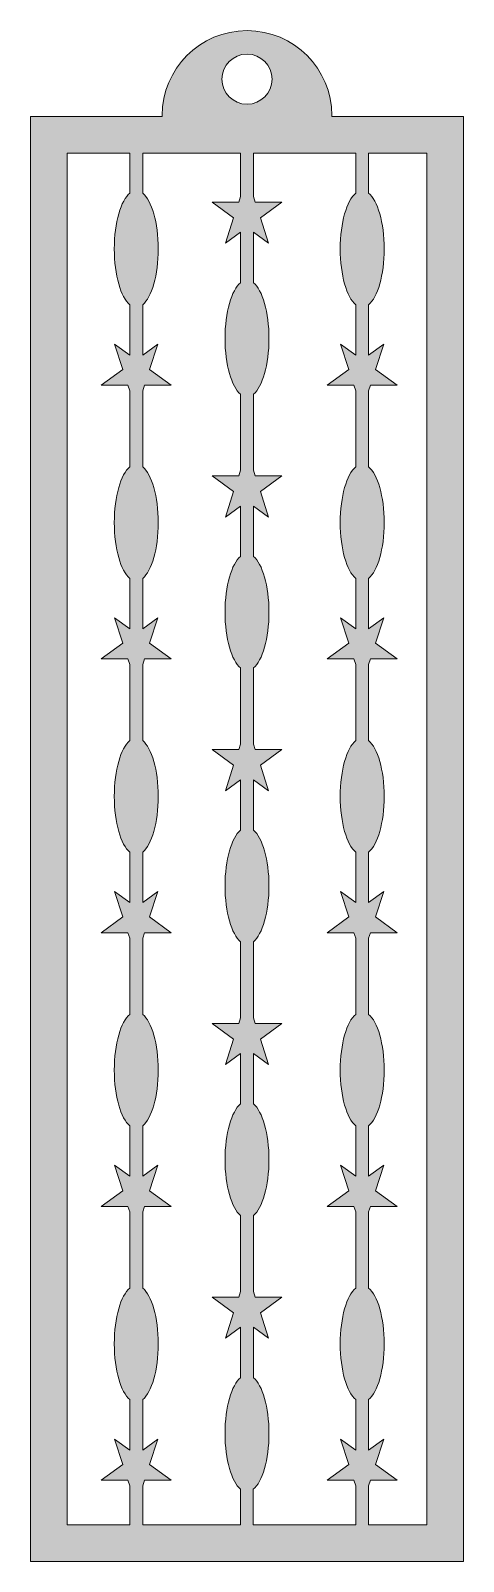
# Model space of a CAD drawing. Header units: inches. Extents: x 0.9 to 7.6, y -17.3 to 6.3.
import ezdxf

# ---------------------------------------------------------------- set-up
doc = ezdxf.new("R2010")
doc.units = ezdxf.units.IN
doc.header["$MEASUREMENT"] = 0
doc.layers.add('Layer 1', color=7, linetype='Continuous')

msp = doc.modelspace()

# ---------------------------------------------------------------- hatches: boundary and pattern name
at = {"layer": 'Layer 1', "true_color": 0x231f20}
h = msp.add_hatch(color=250, dxfattribs=at)
h.dxf.hatch_style = 2
edge = h.paths.add_edge_path()
edge.add_spline(control_points=[(5.566, 4.971), (5.566, 4.976), (5.566, 4.982), (5.566, 4.987), (5.566, 5.71), (4.98, 6.296), (4.257, 6.296), (3.534, 6.296), (2.948, 5.71), (2.948, 4.987), (2.948, 4.982), (2.948, 4.976), (2.948, 4.971), (2.948, 4.971), (0.921, 4.971), (0.921, 4.971), (0.921, 4.971), (0.921, -17.31), (0.921, -17.31), (0.921, -17.31), (7.593, -17.31), (7.593, -17.31), (7.593, -17.31), (7.593, 4.971), (7.593, 4.971), (7.593, 4.971), (5.566, 4.971), (5.566, 4.971)], knot_values=[0, 0, 0, 0, 1, 1, 1, 2, 2, 2, 3, 3, 3, 4, 4, 4, 5, 5, 5, 6, 6, 6, 7, 7, 7, 8, 8, 8, 9, 9, 9, 9], degree=3, periodic=1)
edge = h.paths.add_edge_path()
edge.add_spline(control_points=[(5.43, 4.407), (5.43, 4.407), (5.934, 4.407), (5.934, 4.407), (5.934, 4.407), (5.934, 3.79), (5.934, 3.79), (5.795, 3.677), (5.694, 3.335), (5.694, 2.93), (5.694, 2.525), (5.795, 2.183), (5.934, 2.07), (5.934, 2.07), (5.934, 1.292), (5.934, 1.292), (5.934, 1.292), (5.7, 1.462), (5.7, 1.462), (5.7, 1.462), (5.827, 1.07), (5.827, 1.07), (5.827, 1.07), (5.494, 0.828), (5.494, 0.828), (5.494, 0.828), (5.906, 0.828), (5.906, 0.828), (5.906, 0.828), (5.934, 0.742), (5.934, 0.742), (5.934, 0.742), (5.934, -0.431), (5.934, -0.431), (5.795, -0.544), (5.694, -0.886), (5.694, -1.291), (5.694, -1.696), (5.795, -2.038), (5.934, -2.151), (5.934, -2.151), (5.934, -2.929), (5.934, -2.929), (5.934, -2.929), (5.7, -2.759), (5.7, -2.759), (5.7, -2.759), (5.827, -3.151), (5.827, -3.151), (5.827, -3.151), (5.494, -3.393), (5.494, -3.393), (5.494, -3.393), (5.906, -3.393), (5.906, -3.393), (5.906, -3.393), (5.934, -3.479), (5.934, -3.479), (5.934, -3.479), (5.934, -4.653), (5.934, -4.653), (5.795, -4.765), (5.694, -5.108), (5.694, -5.513), (5.694, -5.917), (5.795, -6.26), (5.934, -6.372), (5.934, -6.372), (5.934, -7.151), (5.934, -7.151), (5.934, -7.151), (5.7, -6.981), (5.7, -6.981), (5.7, -6.981), (5.827, -7.372), (5.827, -7.372), (5.827, -7.372), (5.494, -7.615), (5.494, -7.615), (5.494, -7.615), (5.906, -7.615), (5.906, -7.615), (5.906, -7.615), (5.934, -7.701), (5.934, -7.701), (5.934, -7.701), (5.934, -8.874), (5.934, -8.874), (5.795, -8.987), (5.694, -9.329), (5.694, -9.734), (5.694, -10.139), (5.795, -10.481), (5.934, -10.594), (5.934, -10.594), (5.934, -11.372), (5.934, -11.372), (5.934, -11.372), (5.7, -11.202), (5.7, -11.202), (5.7, -11.202), (5.827, -11.594), (5.827, -11.594), (5.827, -11.594), (5.494, -11.836), (5.494, -11.836), (5.494, -11.836), (5.906, -11.836), (5.906, -11.836), (5.906, -11.836), (5.934, -11.922), (5.934, -11.922), (5.934, -11.922), (5.934, -13.095), (5.934, -13.095), (5.795, -13.208), (5.694, -13.55), (5.694, -13.955), (5.694, -14.36), (5.795, -14.702), (5.934, -14.815), (5.934, -14.815), (5.934, -15.593), (5.934, -15.593), (5.934, -15.593), (5.7, -15.423), (5.7, -15.423), (5.7, -15.423), (5.827, -15.815), (5.827, -15.815), (5.827, -15.815), (5.494, -16.057), (5.494, -16.057), (5.494, -16.057), (5.906, -16.057), (5.906, -16.057), (5.906, -16.057), (5.934, -16.144), (5.934, -16.144), (5.934, -16.144), (5.934, -16.746), (5.934, -16.746), (5.934, -16.746), (4.354, -16.746), (4.354, -16.746), (4.354, -16.746), (4.354, -16.198), (4.354, -16.198), (4.494, -16.088), (4.596, -15.744), (4.596, -15.337), (4.596, -14.932), (4.495, -14.589), (4.356, -14.477), (4.356, -14.477), (4.356, -13.699), (4.356, -13.699), (4.356, -13.699), (4.59, -13.869), (4.59, -13.869), (4.59, -13.869), (4.463, -13.477), (4.463, -13.477), (4.463, -13.477), (4.796, -13.235), (4.796, -13.235), (4.796, -13.235), (4.384, -13.235), (4.384, -13.235), (4.384, -13.235), (4.356, -13.148), (4.356, -13.148), (4.356, -13.148), (4.356, -11.975), (4.356, -11.975), (4.495, -11.863), (4.596, -11.52), (4.596, -11.115), (4.596, -10.71), (4.495, -10.368), (4.356, -10.255), (4.356, -10.255), (4.356, -9.477), (4.356, -9.477), (4.356, -9.477), (4.59, -9.647), (4.59, -9.647), (4.59, -9.647), (4.463, -9.255), (4.463, -9.255), (4.463, -9.255), (4.796, -9.013), (4.796, -9.013), (4.796, -9.013), (4.384, -9.013), (4.384, -9.013), (4.384, -9.013), (4.356, -8.927), (4.356, -8.927), (4.356, -8.927), (4.356, -7.754), (4.356, -7.754), (4.495, -7.641), (4.596, -7.299), (4.596, -6.894), (4.596, -6.489), (4.495, -6.147), (4.356, -6.034), (4.356, -6.034), (4.356, -5.256), (4.356, -5.256), (4.356, -5.256), (4.59, -5.426), (4.59, -5.426), (4.59, -5.426), (4.463, -5.034), (4.463, -5.034), (4.463, -5.034), (4.796, -4.792), (4.796, -4.792), (4.796, -4.792), (4.384, -4.792), (4.384, -4.792), (4.384, -4.792), (4.356, -4.706), (4.356, -4.706), (4.356, -4.706), (4.356, -3.532), (4.356, -3.532), (4.495, -3.42), (4.596, -3.078), (4.596, -2.673), (4.596, -2.268), (4.495, -1.925), (4.356, -1.813), (4.356, -1.813), (4.356, -1.035), (4.356, -1.035), (4.356, -1.035), (4.59, -1.205), (4.59, -1.205), (4.59, -1.205), (4.463, -0.813), (4.463, -0.813), (4.463, -0.813), (4.796, -0.571), (4.796, -0.571), (4.796, -0.571), (4.384, -0.571), (4.384, -0.571), (4.384, -0.571), (4.356, -0.484), (4.356, -0.484), (4.356, -0.484), (4.356, 0.689), (4.356, 0.689), (4.495, 0.802), (4.596, 1.144), (4.596, 1.549), (4.596, 1.954), (4.495, 2.296), (4.356, 2.409), (4.356, 2.409), (4.356, 3.187), (4.356, 3.187), (4.356, 3.187), (4.59, 3.017), (4.59, 3.017), (4.59, 3.017), (4.463, 3.409), (4.463, 3.409), (4.463, 3.409), (4.796, 3.651), (4.796, 3.651), (4.796, 3.651), (4.384, 3.651), (4.384, 3.651), (4.384, 3.651), (4.356, 3.737), (4.356, 3.737), (4.356, 3.737), (4.356, 4.407), (4.356, 4.407), (4.356, 4.407), (5.43, 4.407), (5.43, 4.407)], knot_values=[0, 0, 0, 0, 1, 1, 1, 2, 2, 2, 3, 3, 3, 4, 4, 4, 5, 5, 5, 6, 6, 6, 7, 7, 7, 8, 8, 8, 9, 9, 9, 10, 10, 10, 11, 11, 11, 12, 12, 12, 13, 13, 13, 14, 14, 14, 15, 15, 15, 16, 16, 16, 17, 17, 17, 18, 18, 18, 19, 19, 19, 20, 20, 20, 21, 21, 21, 22, 22, 22, 23, 23, 23, 24, 24, 24, 25, 25, 25, 26, 26, 26, 27, 27, 27, 28, 28, 28, 29, 29, 29, 30, 30, 30, 31, 31, 31, 32, 32, 32, 33, 33, 33, 34, 34, 34, 35, 35, 35, 36, 36, 36, 37, 37, 37, 38, 38, 38, 39, 39, 39, 40, 40, 40, 41, 41, 41, 42, 42, 42, 43, 43, 43, 44, 44, 44, 45, 45, 45, 46, 46, 46, 47, 47, 47, 48, 48, 48, 49, 49, 49, 50, 50, 50, 51, 51, 51, 52, 52, 52, 53, 53, 53, 54, 54, 54, 55, 55, 55, 56, 56, 56, 57, 57, 57, 58, 58, 58, 59, 59, 59, 60, 60, 60, 61, 61, 61, 62, 62, 62, 63, 63, 63, 64, 64, 64, 65, 65, 65, 66, 66, 66, 67, 67, 67, 68, 68, 68, 69, 69, 69, 70, 70, 70, 71, 71, 71, 72, 72, 72, 73, 73, 73, 74, 74, 74, 75, 75, 75, 76, 76, 76, 77, 77, 77, 78, 78, 78, 79, 79, 79, 80, 80, 80, 81, 81, 81, 82, 82, 82, 83, 83, 83, 84, 84, 84, 85, 85, 85, 86, 86, 86, 87, 87, 87, 88, 88, 88, 89, 89, 89, 90, 90, 90, 91, 91, 91, 92, 92, 92, 93, 93, 93, 94, 94, 94, 95, 95, 95, 95], degree=3, periodic=1)
edge = h.paths.add_edge_path()
edge.add_spline(control_points=[(4.257, 5.934), (4.47, 5.934), (4.643, 5.761), (4.643, 5.547), (4.643, 5.334), (4.47, 5.161), (4.257, 5.161), (4.044, 5.161), (3.871, 5.334), (3.871, 5.547), (3.871, 5.761), (4.044, 5.934), (4.257, 5.934)], knot_values=[0, 0, 0, 0, 1, 1, 1, 2, 2, 2, 3, 3, 3, 4, 4, 4, 4], degree=3, periodic=1)
edge = h.paths.add_edge_path()
edge.add_spline(control_points=[(3.084, 4.407), (3.084, 4.407), (4.158, 4.407), (4.158, 4.407), (4.158, 4.407), (4.158, 3.737), (4.158, 3.737), (4.158, 3.737), (4.13, 3.651), (4.13, 3.651), (4.13, 3.651), (3.718, 3.651), (3.718, 3.651), (3.718, 3.651), (4.051, 3.409), (4.051, 3.409), (4.051, 3.409), (3.924, 3.017), (3.924, 3.017), (3.924, 3.017), (4.158, 3.187), (4.158, 3.187), (4.158, 3.187), (4.158, 2.409), (4.158, 2.409), (4.019, 2.296), (3.918, 1.954), (3.918, 1.549), (3.918, 1.144), (4.019, 0.802), (4.158, 0.689), (4.158, 0.689), (4.158, -0.484), (4.158, -0.484), (4.158, -0.484), (4.13, -0.571), (4.13, -0.571), (4.13, -0.571), (3.718, -0.571), (3.718, -0.571), (3.718, -0.571), (4.051, -0.813), (4.051, -0.813), (4.051, -0.813), (3.924, -1.205), (3.924, -1.205), (3.924, -1.205), (4.158, -1.035), (4.158, -1.035), (4.158, -1.035), (4.158, -1.813), (4.158, -1.813), (4.019, -1.925), (3.918, -2.268), (3.918, -2.673), (3.918, -3.078), (4.019, -3.42), (4.158, -3.532), (4.158, -3.532), (4.158, -4.706), (4.158, -4.706), (4.158, -4.706), (4.13, -4.792), (4.13, -4.792), (4.13, -4.792), (3.718, -4.792), (3.718, -4.792), (3.718, -4.792), (4.051, -5.034), (4.051, -5.034), (4.051, -5.034), (3.924, -5.426), (3.924, -5.426), (3.924, -5.426), (4.158, -5.256), (4.158, -5.256), (4.158, -5.256), (4.158, -6.034), (4.158, -6.034), (4.019, -6.147), (3.918, -6.489), (3.918, -6.894), (3.918, -7.299), (4.019, -7.641), (4.158, -7.754), (4.158, -7.754), (4.158, -8.927), (4.158, -8.927), (4.158, -8.927), (4.13, -9.013), (4.13, -9.013), (4.13, -9.013), (3.718, -9.013), (3.718, -9.013), (3.718, -9.013), (4.051, -9.255), (4.051, -9.255), (4.051, -9.255), (3.924, -9.647), (3.924, -9.647), (3.924, -9.647), (4.158, -9.477), (4.158, -9.477), (4.158, -9.477), (4.158, -10.255), (4.158, -10.255), (4.019, -10.368), (3.918, -10.71), (3.918, -11.115), (3.918, -11.52), (4.019, -11.863), (4.158, -11.975), (4.158, -11.975), (4.158, -13.148), (4.158, -13.148), (4.158, -13.148), (4.13, -13.235), (4.13, -13.235), (4.13, -13.235), (3.718, -13.235), (3.718, -13.235), (3.718, -13.235), (4.051, -13.477), (4.051, -13.477), (4.051, -13.477), (3.924, -13.869), (3.924, -13.869), (3.924, -13.869), (4.158, -13.699), (4.158, -13.699), (4.158, -13.699), (4.158, -14.477), (4.158, -14.477), (4.019, -14.589), (3.918, -14.932), (3.918, -15.337), (3.918, -15.742), (4.019, -16.084), (4.158, -16.197), (4.158, -16.197), (4.158, -16.746), (4.158, -16.746), (4.158, -16.746), (2.649, -16.746), (2.649, -16.746), (2.649, -16.746), (2.649, -16.144), (2.649, -16.144), (2.649, -16.144), (2.677, -16.057), (2.677, -16.057), (2.677, -16.057), (3.089, -16.057), (3.089, -16.057), (3.089, -16.057), (2.756, -15.815), (2.756, -15.815), (2.756, -15.815), (2.883, -15.423), (2.883, -15.423), (2.883, -15.423), (2.649, -15.593), (2.649, -15.593), (2.649, -15.593), (2.649, -14.815), (2.649, -14.815), (2.788, -14.702), (2.888, -14.36), (2.888, -13.955), (2.888, -13.55), (2.788, -13.208), (2.649, -13.095), (2.649, -13.095), (2.649, -11.922), (2.649, -11.922), (2.649, -11.922), (2.677, -11.836), (2.677, -11.836), (2.677, -11.836), (3.089, -11.836), (3.089, -11.836), (3.089, -11.836), (2.756, -11.594), (2.756, -11.594), (2.756, -11.594), (2.883, -11.202), (2.883, -11.202), (2.883, -11.202), (2.649, -11.372), (2.649, -11.372), (2.649, -11.372), (2.649, -10.594), (2.649, -10.594), (2.788, -10.481), (2.888, -10.139), (2.888, -9.734), (2.888, -9.329), (2.788, -8.987), (2.649, -8.874), (2.649, -8.874), (2.649, -7.701), (2.649, -7.701), (2.649, -7.701), (2.677, -7.615), (2.677, -7.615), (2.677, -7.615), (3.089, -7.615), (3.089, -7.615), (3.089, -7.615), (2.756, -7.372), (2.756, -7.372), (2.756, -7.372), (2.883, -6.981), (2.883, -6.981), (2.883, -6.981), (2.649, -7.151), (2.649, -7.151), (2.649, -7.151), (2.649, -6.372), (2.649, -6.372), (2.788, -6.26), (2.888, -5.917), (2.888, -5.513), (2.888, -5.108), (2.788, -4.765), (2.649, -4.653), (2.649, -4.653), (2.649, -3.479), (2.649, -3.479), (2.649, -3.479), (2.677, -3.393), (2.677, -3.393), (2.677, -3.393), (3.089, -3.393), (3.089, -3.393), (3.089, -3.393), (2.756, -3.151), (2.756, -3.151), (2.756, -3.151), (2.883, -2.759), (2.883, -2.759), (2.883, -2.759), (2.649, -2.929), (2.649, -2.929), (2.649, -2.929), (2.649, -2.151), (2.649, -2.151), (2.788, -2.038), (2.888, -1.696), (2.888, -1.291), (2.888, -0.886), (2.788, -0.544), (2.649, -0.431), (2.649, -0.431), (2.649, 0.742), (2.649, 0.742), (2.649, 0.742), (2.677, 0.828), (2.677, 0.828), (2.677, 0.828), (3.089, 0.828), (3.089, 0.828), (3.089, 0.828), (2.756, 1.07), (2.756, 1.07), (2.756, 1.07), (2.883, 1.462), (2.883, 1.462), (2.883, 1.462), (2.649, 1.292), (2.649, 1.292), (2.649, 1.292), (2.649, 2.07), (2.649, 2.07), (2.788, 2.183), (2.888, 2.525), (2.888, 2.93), (2.888, 3.335), (2.788, 3.677), (2.649, 3.79), (2.649, 3.79), (2.649, 4.407), (2.649, 4.407), (2.649, 4.407), (3.084, 4.407), (3.084, 4.407)], knot_values=[0, 0, 0, 0, 1, 1, 1, 2, 2, 2, 3, 3, 3, 4, 4, 4, 5, 5, 5, 6, 6, 6, 7, 7, 7, 8, 8, 8, 9, 9, 9, 10, 10, 10, 11, 11, 11, 12, 12, 12, 13, 13, 13, 14, 14, 14, 15, 15, 15, 16, 16, 16, 17, 17, 17, 18, 18, 18, 19, 19, 19, 20, 20, 20, 21, 21, 21, 22, 22, 22, 23, 23, 23, 24, 24, 24, 25, 25, 25, 26, 26, 26, 27, 27, 27, 28, 28, 28, 29, 29, 29, 30, 30, 30, 31, 31, 31, 32, 32, 32, 33, 33, 33, 34, 34, 34, 35, 35, 35, 36, 36, 36, 37, 37, 37, 38, 38, 38, 39, 39, 39, 40, 40, 40, 41, 41, 41, 42, 42, 42, 43, 43, 43, 44, 44, 44, 45, 45, 45, 46, 46, 46, 47, 47, 47, 48, 48, 48, 49, 49, 49, 50, 50, 50, 51, 51, 51, 52, 52, 52, 53, 53, 53, 54, 54, 54, 55, 55, 55, 56, 56, 56, 57, 57, 57, 58, 58, 58, 59, 59, 59, 60, 60, 60, 61, 61, 61, 62, 62, 62, 63, 63, 63, 64, 64, 64, 65, 65, 65, 66, 66, 66, 67, 67, 67, 68, 68, 68, 69, 69, 69, 70, 70, 70, 71, 71, 71, 72, 72, 72, 73, 73, 73, 74, 74, 74, 75, 75, 75, 76, 76, 76, 77, 77, 77, 78, 78, 78, 79, 79, 79, 80, 80, 80, 81, 81, 81, 82, 82, 82, 83, 83, 83, 84, 84, 84, 85, 85, 85, 86, 86, 86, 87, 87, 87, 88, 88, 88, 89, 89, 89, 90, 90, 90, 91, 91, 91, 92, 92, 92, 93, 93, 93, 94, 94, 94, 95, 95, 95, 95], degree=3, periodic=1)
edge = h.paths.add_edge_path()
edge.add_spline(control_points=[(1.485, 4.407), (1.485, 4.407), (2.453, 4.407), (2.453, 4.407), (2.453, 4.407), (2.453, 3.792), (2.453, 3.792), (2.313, 3.681), (2.211, 3.337), (2.211, 2.93), (2.211, 2.525), (2.312, 2.183), (2.45, 2.07), (2.45, 2.07), (2.45, 1.292), (2.45, 1.292), (2.45, 1.292), (2.216, 1.462), (2.216, 1.462), (2.216, 1.462), (2.344, 1.07), (2.344, 1.07), (2.344, 1.07), (2.011, 0.828), (2.011, 0.828), (2.011, 0.828), (2.422, 0.828), (2.422, 0.828), (2.422, 0.828), (2.45, 0.742), (2.45, 0.742), (2.45, 0.742), (2.45, -0.431), (2.45, -0.431), (2.312, -0.544), (2.211, -0.886), (2.211, -1.291), (2.211, -1.696), (2.312, -2.038), (2.45, -2.151), (2.45, -2.151), (2.45, -2.929), (2.45, -2.929), (2.45, -2.929), (2.216, -2.759), (2.216, -2.759), (2.216, -2.759), (2.344, -3.151), (2.344, -3.151), (2.344, -3.151), (2.011, -3.393), (2.011, -3.393), (2.011, -3.393), (2.422, -3.393), (2.422, -3.393), (2.422, -3.393), (2.45, -3.479), (2.45, -3.479), (2.45, -3.479), (2.45, -4.653), (2.45, -4.653), (2.312, -4.765), (2.211, -5.108), (2.211, -5.513), (2.211, -5.917), (2.312, -6.26), (2.45, -6.372), (2.45, -6.372), (2.45, -7.151), (2.45, -7.151), (2.45, -7.151), (2.216, -6.981), (2.216, -6.981), (2.216, -6.981), (2.344, -7.372), (2.344, -7.372), (2.344, -7.372), (2.011, -7.615), (2.011, -7.615), (2.011, -7.615), (2.422, -7.615), (2.422, -7.615), (2.422, -7.615), (2.45, -7.701), (2.45, -7.701), (2.45, -7.701), (2.45, -8.874), (2.45, -8.874), (2.312, -8.987), (2.211, -9.329), (2.211, -9.734), (2.211, -10.139), (2.312, -10.481), (2.45, -10.594), (2.45, -10.594), (2.45, -11.372), (2.45, -11.372), (2.45, -11.372), (2.216, -11.202), (2.216, -11.202), (2.216, -11.202), (2.344, -11.594), (2.344, -11.594), (2.344, -11.594), (2.011, -11.836), (2.011, -11.836), (2.011, -11.836), (2.422, -11.836), (2.422, -11.836), (2.422, -11.836), (2.45, -11.922), (2.45, -11.922), (2.45, -11.922), (2.45, -13.095), (2.45, -13.095), (2.312, -13.208), (2.211, -13.55), (2.211, -13.955), (2.211, -14.36), (2.312, -14.702), (2.45, -14.815), (2.45, -14.815), (2.45, -15.593), (2.45, -15.593), (2.45, -15.593), (2.216, -15.423), (2.216, -15.423), (2.216, -15.423), (2.344, -15.815), (2.344, -15.815), (2.344, -15.815), (2.011, -16.057), (2.011, -16.057), (2.011, -16.057), (2.422, -16.057), (2.422, -16.057), (2.422, -16.057), (2.45, -16.144), (2.45, -16.144), (2.45, -16.144), (2.45, -16.746), (2.45, -16.746), (2.45, -16.746), (1.485, -16.746), (1.485, -16.746), (1.485, -16.746), (1.485, 4.407), (1.485, 4.407)], knot_values=[0, 0, 0, 0, 1, 1, 1, 2, 2, 2, 3, 3, 3, 4, 4, 4, 5, 5, 5, 6, 6, 6, 7, 7, 7, 8, 8, 8, 9, 9, 9, 10, 10, 10, 11, 11, 11, 12, 12, 12, 13, 13, 13, 14, 14, 14, 15, 15, 15, 16, 16, 16, 17, 17, 17, 18, 18, 18, 19, 19, 19, 20, 20, 20, 21, 21, 21, 22, 22, 22, 23, 23, 23, 24, 24, 24, 25, 25, 25, 26, 26, 26, 27, 27, 27, 28, 28, 28, 29, 29, 29, 30, 30, 30, 31, 31, 31, 32, 32, 32, 33, 33, 33, 34, 34, 34, 35, 35, 35, 36, 36, 36, 37, 37, 37, 38, 38, 38, 39, 39, 39, 40, 40, 40, 41, 41, 41, 42, 42, 42, 43, 43, 43, 44, 44, 44, 45, 45, 45, 46, 46, 46, 47, 47, 47, 48, 48, 48, 49, 49, 49, 49], degree=3, periodic=1)
edge = h.paths.add_edge_path()
edge.add_spline(control_points=[(7.029, -16.746), (7.029, -16.746), (6.132, -16.746), (6.132, -16.746), (6.132, -16.746), (6.132, -16.144), (6.132, -16.144), (6.132, -16.144), (6.16, -16.057), (6.16, -16.057), (6.16, -16.057), (6.572, -16.057), (6.572, -16.057), (6.572, -16.057), (6.239, -15.815), (6.239, -15.815), (6.239, -15.815), (6.366, -15.423), (6.366, -15.423), (6.366, -15.423), (6.132, -15.593), (6.132, -15.593), (6.132, -15.593), (6.132, -14.815), (6.132, -14.815), (6.271, -14.702), (6.372, -14.36), (6.372, -13.955), (6.372, -13.55), (6.271, -13.208), (6.132, -13.095), (6.132, -13.095), (6.132, -11.922), (6.132, -11.922), (6.132, -11.922), (6.16, -11.836), (6.16, -11.836), (6.16, -11.836), (6.572, -11.836), (6.572, -11.836), (6.572, -11.836), (6.239, -11.594), (6.239, -11.594), (6.239, -11.594), (6.366, -11.202), (6.366, -11.202), (6.366, -11.202), (6.132, -11.372), (6.132, -11.372), (6.132, -11.372), (6.132, -10.594), (6.132, -10.594), (6.271, -10.481), (6.372, -10.139), (6.372, -9.734), (6.372, -9.329), (6.271, -8.987), (6.132, -8.874), (6.132, -8.874), (6.132, -7.701), (6.132, -7.701), (6.132, -7.701), (6.16, -7.615), (6.16, -7.615), (6.16, -7.615), (6.572, -7.615), (6.572, -7.615), (6.572, -7.615), (6.239, -7.372), (6.239, -7.372), (6.239, -7.372), (6.366, -6.981), (6.366, -6.981), (6.366, -6.981), (6.132, -7.151), (6.132, -7.151), (6.132, -7.151), (6.132, -6.372), (6.132, -6.372), (6.271, -6.26), (6.372, -5.917), (6.372, -5.513), (6.372, -5.108), (6.271, -4.765), (6.132, -4.653), (6.132, -4.653), (6.132, -3.479), (6.132, -3.479), (6.132, -3.479), (6.16, -3.393), (6.16, -3.393), (6.16, -3.393), (6.572, -3.393), (6.572, -3.393), (6.572, -3.393), (6.239, -3.151), (6.239, -3.151), (6.239, -3.151), (6.366, -2.759), (6.366, -2.759), (6.366, -2.759), (6.132, -2.929), (6.132, -2.929), (6.132, -2.929), (6.132, -2.151), (6.132, -2.151), (6.271, -2.038), (6.372, -1.696), (6.372, -1.291), (6.372, -0.886), (6.271, -0.544), (6.132, -0.431), (6.132, -0.431), (6.132, 0.742), (6.132, 0.742), (6.132, 0.742), (6.16, 0.828), (6.16, 0.828), (6.16, 0.828), (6.572, 0.828), (6.572, 0.828), (6.572, 0.828), (6.239, 1.07), (6.239, 1.07), (6.239, 1.07), (6.366, 1.462), (6.366, 1.462), (6.366, 1.462), (6.132, 1.292), (6.132, 1.292), (6.132, 1.292), (6.132, 2.07), (6.132, 2.07), (6.271, 2.183), (6.372, 2.525), (6.372, 2.93), (6.372, 3.337), (6.27, 3.681), (6.13, 3.792), (6.13, 3.792), (6.13, 4.407), (6.13, 4.407), (6.13, 4.407), (7.029, 4.407), (7.029, 4.407), (7.029, 4.407), (7.029, -16.746), (7.029, -16.746)], knot_values=[0, 0, 0, 0, 1, 1, 1, 2, 2, 2, 3, 3, 3, 4, 4, 4, 5, 5, 5, 6, 6, 6, 7, 7, 7, 8, 8, 8, 9, 9, 9, 10, 10, 10, 11, 11, 11, 12, 12, 12, 13, 13, 13, 14, 14, 14, 15, 15, 15, 16, 16, 16, 17, 17, 17, 18, 18, 18, 19, 19, 19, 20, 20, 20, 21, 21, 21, 22, 22, 22, 23, 23, 23, 24, 24, 24, 25, 25, 25, 26, 26, 26, 27, 27, 27, 28, 28, 28, 29, 29, 29, 30, 30, 30, 31, 31, 31, 32, 32, 32, 33, 33, 33, 34, 34, 34, 35, 35, 35, 36, 36, 36, 37, 37, 37, 38, 38, 38, 39, 39, 39, 40, 40, 40, 41, 41, 41, 42, 42, 42, 43, 43, 43, 44, 44, 44, 45, 45, 45, 46, 46, 46, 47, 47, 47, 48, 48, 48, 49, 49, 49, 49], degree=3, periodic=1)

# ---------------------------------------------------------------- linework, layer by layer
at = {"layer": 'Layer 1', "lineweight": 0}
for points, knots in [([(5.566, 4.971), (5.566, 4.976), (5.566, 4.982), (5.566, 4.987), (5.566, 5.71), (4.98, 6.296), (4.257, 6.296), (3.534, 6.296), (2.948, 5.71), (2.948, 4.987), (2.948, 4.982), (2.948, 4.976), (2.948, 4.971), (2.948, 4.971), (0.921, 4.971), (0.921, 4.971), (0.921, 4.971), (0.921, -17.31), (0.921, -17.31), (0.921, -17.31), (7.593, -17.31), (7.593, -17.31), (7.593, -17.31), (7.593, 4.971), (7.593, 4.971), (7.593, 4.971), (5.566, 4.971), (5.566, 4.971)], [0, 0, 0, 0, 1, 1, 1, 2, 2, 2, 3, 3, 3, 4, 4, 4, 5, 5, 5, 6, 6, 6, 7, 7, 7, 8, 8, 8, 9, 9, 9, 9]), ([(4.257, 5.934), (4.47, 5.934), (4.643, 5.761), (4.643, 5.547), (4.643, 5.334), (4.47, 5.161), (4.257, 5.161), (4.044, 5.161), (3.871, 5.334), (3.871, 5.547), (3.871, 5.761), (4.044, 5.934), (4.257, 5.934)], [0, 0, 0, 0, 1, 1, 1, 2, 2, 2, 3, 3, 3, 4, 4, 4, 4]), ([(1.485, 4.407), (1.485, 4.407), (2.453, 4.407), (2.453, 4.407), (2.453, 4.407), (2.453, 3.792), (2.453, 3.792), (2.313, 3.681), (2.211, 3.337), (2.211, 2.93), (2.211, 2.525), (2.312, 2.183), (2.45, 2.07), (2.45, 2.07), (2.45, 1.292), (2.45, 1.292), (2.45, 1.292), (2.216, 1.462), (2.216, 1.462), (2.216, 1.462), (2.344, 1.07), (2.344, 1.07), (2.344, 1.07), (2.011, 0.828), (2.011, 0.828), (2.011, 0.828), (2.422, 0.828), (2.422, 0.828), (2.422, 0.828), (2.45, 0.742), (2.45, 0.742), (2.45, 0.742), (2.45, -0.431), (2.45, -0.431), (2.312, -0.544), (2.211, -0.886), (2.211, -1.291), (2.211, -1.696), (2.312, -2.038), (2.45, -2.151), (2.45, -2.151), (2.45, -2.929), (2.45, -2.929), (2.45, -2.929), (2.216, -2.759), (2.216, -2.759), (2.216, -2.759), (2.344, -3.151), (2.344, -3.151), (2.344, -3.151), (2.011, -3.393), (2.011, -3.393), (2.011, -3.393), (2.422, -3.393), (2.422, -3.393), (2.422, -3.393), (2.45, -3.479), (2.45, -3.479), (2.45, -3.479), (2.45, -4.653), (2.45, -4.653), (2.312, -4.765), (2.211, -5.108), (2.211, -5.513), (2.211, -5.917), (2.312, -6.26), (2.45, -6.372), (2.45, -6.372), (2.45, -7.151), (2.45, -7.151), (2.45, -7.151), (2.216, -6.981), (2.216, -6.981), (2.216, -6.981), (2.344, -7.372), (2.344, -7.372), (2.344, -7.372), (2.011, -7.615), (2.011, -7.615), (2.011, -7.615), (2.422, -7.615), (2.422, -7.615), (2.422, -7.615), (2.45, -7.701), (2.45, -7.701), (2.45, -7.701), (2.45, -8.874), (2.45, -8.874), (2.312, -8.987), (2.211, -9.329), (2.211, -9.734), (2.211, -10.139), (2.312, -10.481), (2.45, -10.594), (2.45, -10.594), (2.45, -11.372), (2.45, -11.372), (2.45, -11.372), (2.216, -11.202), (2.216, -11.202), (2.216, -11.202), (2.344, -11.594), (2.344, -11.594), (2.344, -11.594), (2.011, -11.836), (2.011, -11.836), (2.011, -11.836), (2.422, -11.836), (2.422, -11.836), (2.422, -11.836), (2.45, -11.922), (2.45, -11.922), (2.45, -11.922), (2.45, -13.095), (2.45, -13.095), (2.312, -13.208), (2.211, -13.55), (2.211, -13.955), (2.211, -14.36), (2.312, -14.702), (2.45, -14.815), (2.45, -14.815), (2.45, -15.593), (2.45, -15.593), (2.45, -15.593), (2.216, -15.423), (2.216, -15.423), (2.216, -15.423), (2.344, -15.815), (2.344, -15.815), (2.344, -15.815), (2.011, -16.057), (2.011, -16.057), (2.011, -16.057), (2.422, -16.057), (2.422, -16.057), (2.422, -16.057), (2.45, -16.144), (2.45, -16.144), (2.45, -16.144), (2.45, -16.746), (2.45, -16.746), (2.45, -16.746), (1.485, -16.746), (1.485, -16.746), (1.485, -16.746), (1.485, 4.407), (1.485, 4.407)], [0, 0, 0, 0, 1, 1, 1, 2, 2, 2, 3, 3, 3, 4, 4, 4, 5, 5, 5, 6, 6, 6, 7, 7, 7, 8, 8, 8, 9, 9, 9, 10, 10, 10, 11, 11, 11, 12, 12, 12, 13, 13, 13, 14, 14, 14, 15, 15, 15, 16, 16, 16, 17, 17, 17, 18, 18, 18, 19, 19, 19, 20, 20, 20, 21, 21, 21, 22, 22, 22, 23, 23, 23, 24, 24, 24, 25, 25, 25, 26, 26, 26, 27, 27, 27, 28, 28, 28, 29, 29, 29, 30, 30, 30, 31, 31, 31, 32, 32, 32, 33, 33, 33, 34, 34, 34, 35, 35, 35, 36, 36, 36, 37, 37, 37, 38, 38, 38, 39, 39, 39, 40, 40, 40, 41, 41, 41, 42, 42, 42, 43, 43, 43, 44, 44, 44, 45, 45, 45, 46, 46, 46, 47, 47, 47, 48, 48, 48, 49, 49, 49, 49]), ([(3.084, 4.407), (3.084, 4.407), (4.158, 4.407), (4.158, 4.407), (4.158, 4.407), (4.158, 3.737), (4.158, 3.737), (4.158, 3.737), (4.13, 3.651), (4.13, 3.651), (4.13, 3.651), (3.718, 3.651), (3.718, 3.651), (3.718, 3.651), (4.051, 3.409), (4.051, 3.409), (4.051, 3.409), (3.924, 3.017), (3.924, 3.017), (3.924, 3.017), (4.158, 3.187), (4.158, 3.187), (4.158, 3.187), (4.158, 2.409), (4.158, 2.409), (4.019, 2.296), (3.918, 1.954), (3.918, 1.549), (3.918, 1.144), (4.019, 0.802), (4.158, 0.689), (4.158, 0.689), (4.158, -0.484), (4.158, -0.484), (4.158, -0.484), (4.13, -0.571), (4.13, -0.571), (4.13, -0.571), (3.718, -0.571), (3.718, -0.571), (3.718, -0.571), (4.051, -0.813), (4.051, -0.813), (4.051, -0.813), (3.924, -1.205), (3.924, -1.205), (3.924, -1.205), (4.158, -1.035), (4.158, -1.035), (4.158, -1.035), (4.158, -1.813), (4.158, -1.813), (4.019, -1.925), (3.918, -2.268), (3.918, -2.673), (3.918, -3.078), (4.019, -3.42), (4.158, -3.532), (4.158, -3.532), (4.158, -4.706), (4.158, -4.706), (4.158, -4.706), (4.13, -4.792), (4.13, -4.792), (4.13, -4.792), (3.718, -4.792), (3.718, -4.792), (3.718, -4.792), (4.051, -5.034), (4.051, -5.034), (4.051, -5.034), (3.924, -5.426), (3.924, -5.426), (3.924, -5.426), (4.158, -5.256), (4.158, -5.256), (4.158, -5.256), (4.158, -6.034), (4.158, -6.034), (4.019, -6.147), (3.918, -6.489), (3.918, -6.894), (3.918, -7.299), (4.019, -7.641), (4.158, -7.754), (4.158, -7.754), (4.158, -8.927), (4.158, -8.927), (4.158, -8.927), (4.13, -9.013), (4.13, -9.013), (4.13, -9.013), (3.718, -9.013), (3.718, -9.013), (3.718, -9.013), (4.051, -9.255), (4.051, -9.255), (4.051, -9.255), (3.924, -9.647), (3.924, -9.647), (3.924, -9.647), (4.158, -9.477), (4.158, -9.477), (4.158, -9.477), (4.158, -10.255), (4.158, -10.255), (4.019, -10.368), (3.918, -10.71), (3.918, -11.115), (3.918, -11.52), (4.019, -11.863), (4.158, -11.975), (4.158, -11.975), (4.158, -13.148), (4.158, -13.148), (4.158, -13.148), (4.13, -13.235), (4.13, -13.235), (4.13, -13.235), (3.718, -13.235), (3.718, -13.235), (3.718, -13.235), (4.051, -13.477), (4.051, -13.477), (4.051, -13.477), (3.924, -13.869), (3.924, -13.869), (3.924, -13.869), (4.158, -13.699), (4.158, -13.699), (4.158, -13.699), (4.158, -14.477), (4.158, -14.477), (4.019, -14.589), (3.918, -14.932), (3.918, -15.337), (3.918, -15.742), (4.019, -16.084), (4.158, -16.197), (4.158, -16.197), (4.158, -16.746), (4.158, -16.746), (4.158, -16.746), (2.649, -16.746), (2.649, -16.746), (2.649, -16.746), (2.649, -16.144), (2.649, -16.144), (2.649, -16.144), (2.677, -16.057), (2.677, -16.057), (2.677, -16.057), (3.089, -16.057), (3.089, -16.057), (3.089, -16.057), (2.756, -15.815), (2.756, -15.815), (2.756, -15.815), (2.883, -15.423), (2.883, -15.423), (2.883, -15.423), (2.649, -15.593), (2.649, -15.593), (2.649, -15.593), (2.649, -14.815), (2.649, -14.815), (2.788, -14.702), (2.888, -14.36), (2.888, -13.955), (2.888, -13.55), (2.788, -13.208), (2.649, -13.095), (2.649, -13.095), (2.649, -11.922), (2.649, -11.922), (2.649, -11.922), (2.677, -11.836), (2.677, -11.836), (2.677, -11.836), (3.089, -11.836), (3.089, -11.836), (3.089, -11.836), (2.756, -11.594), (2.756, -11.594), (2.756, -11.594), (2.883, -11.202), (2.883, -11.202), (2.883, -11.202), (2.649, -11.372), (2.649, -11.372), (2.649, -11.372), (2.649, -10.594), (2.649, -10.594), (2.788, -10.481), (2.888, -10.139), (2.888, -9.734), (2.888, -9.329), (2.788, -8.987), (2.649, -8.874), (2.649, -8.874), (2.649, -7.701), (2.649, -7.701), (2.649, -7.701), (2.677, -7.615), (2.677, -7.615), (2.677, -7.615), (3.089, -7.615), (3.089, -7.615), (3.089, -7.615), (2.756, -7.372), (2.756, -7.372), (2.756, -7.372), (2.883, -6.981), (2.883, -6.981), (2.883, -6.981), (2.649, -7.151), (2.649, -7.151), (2.649, -7.151), (2.649, -6.372), (2.649, -6.372), (2.788, -6.26), (2.888, -5.917), (2.888, -5.513), (2.888, -5.108), (2.788, -4.765), (2.649, -4.653), (2.649, -4.653), (2.649, -3.479), (2.649, -3.479), (2.649, -3.479), (2.677, -3.393), (2.677, -3.393), (2.677, -3.393), (3.089, -3.393), (3.089, -3.393), (3.089, -3.393), (2.756, -3.151), (2.756, -3.151), (2.756, -3.151), (2.883, -2.759), (2.883, -2.759), (2.883, -2.759), (2.649, -2.929), (2.649, -2.929), (2.649, -2.929), (2.649, -2.151), (2.649, -2.151), (2.788, -2.038), (2.888, -1.696), (2.888, -1.291), (2.888, -0.886), (2.788, -0.544), (2.649, -0.431), (2.649, -0.431), (2.649, 0.742), (2.649, 0.742), (2.649, 0.742), (2.677, 0.828), (2.677, 0.828), (2.677, 0.828), (3.089, 0.828), (3.089, 0.828), (3.089, 0.828), (2.756, 1.07), (2.756, 1.07), (2.756, 1.07), (2.883, 1.462), (2.883, 1.462), (2.883, 1.462), (2.649, 1.292), (2.649, 1.292), (2.649, 1.292), (2.649, 2.07), (2.649, 2.07), (2.788, 2.183), (2.888, 2.525), (2.888, 2.93), (2.888, 3.335), (2.788, 3.677), (2.649, 3.79), (2.649, 3.79), (2.649, 4.407), (2.649, 4.407), (2.649, 4.407), (3.084, 4.407), (3.084, 4.407)], [0, 0, 0, 0, 1, 1, 1, 2, 2, 2, 3, 3, 3, 4, 4, 4, 5, 5, 5, 6, 6, 6, 7, 7, 7, 8, 8, 8, 9, 9, 9, 10, 10, 10, 11, 11, 11, 12, 12, 12, 13, 13, 13, 14, 14, 14, 15, 15, 15, 16, 16, 16, 17, 17, 17, 18, 18, 18, 19, 19, 19, 20, 20, 20, 21, 21, 21, 22, 22, 22, 23, 23, 23, 24, 24, 24, 25, 25, 25, 26, 26, 26, 27, 27, 27, 28, 28, 28, 29, 29, 29, 30, 30, 30, 31, 31, 31, 32, 32, 32, 33, 33, 33, 34, 34, 34, 35, 35, 35, 36, 36, 36, 37, 37, 37, 38, 38, 38, 39, 39, 39, 40, 40, 40, 41, 41, 41, 42, 42, 42, 43, 43, 43, 44, 44, 44, 45, 45, 45, 46, 46, 46, 47, 47, 47, 48, 48, 48, 49, 49, 49, 50, 50, 50, 51, 51, 51, 52, 52, 52, 53, 53, 53, 54, 54, 54, 55, 55, 55, 56, 56, 56, 57, 57, 57, 58, 58, 58, 59, 59, 59, 60, 60, 60, 61, 61, 61, 62, 62, 62, 63, 63, 63, 64, 64, 64, 65, 65, 65, 66, 66, 66, 67, 67, 67, 68, 68, 68, 69, 69, 69, 70, 70, 70, 71, 71, 71, 72, 72, 72, 73, 73, 73, 74, 74, 74, 75, 75, 75, 76, 76, 76, 77, 77, 77, 78, 78, 78, 79, 79, 79, 80, 80, 80, 81, 81, 81, 82, 82, 82, 83, 83, 83, 84, 84, 84, 85, 85, 85, 86, 86, 86, 87, 87, 87, 88, 88, 88, 89, 89, 89, 90, 90, 90, 91, 91, 91, 92, 92, 92, 93, 93, 93, 94, 94, 94, 95, 95, 95, 95]), ([(5.43, 4.407), (5.43, 4.407), (5.934, 4.407), (5.934, 4.407), (5.934, 4.407), (5.934, 3.79), (5.934, 3.79), (5.795, 3.677), (5.694, 3.335), (5.694, 2.93), (5.694, 2.525), (5.795, 2.183), (5.934, 2.07), (5.934, 2.07), (5.934, 1.292), (5.934, 1.292), (5.934, 1.292), (5.7, 1.462), (5.7, 1.462), (5.7, 1.462), (5.827, 1.07), (5.827, 1.07), (5.827, 1.07), (5.494, 0.828), (5.494, 0.828), (5.494, 0.828), (5.906, 0.828), (5.906, 0.828), (5.906, 0.828), (5.934, 0.742), (5.934, 0.742), (5.934, 0.742), (5.934, -0.431), (5.934, -0.431), (5.795, -0.544), (5.694, -0.886), (5.694, -1.291), (5.694, -1.696), (5.795, -2.038), (5.934, -2.151), (5.934, -2.151), (5.934, -2.929), (5.934, -2.929), (5.934, -2.929), (5.7, -2.759), (5.7, -2.759), (5.7, -2.759), (5.827, -3.151), (5.827, -3.151), (5.827, -3.151), (5.494, -3.393), (5.494, -3.393), (5.494, -3.393), (5.906, -3.393), (5.906, -3.393), (5.906, -3.393), (5.934, -3.479), (5.934, -3.479), (5.934, -3.479), (5.934, -4.653), (5.934, -4.653), (5.795, -4.765), (5.694, -5.108), (5.694, -5.513), (5.694, -5.917), (5.795, -6.26), (5.934, -6.372), (5.934, -6.372), (5.934, -7.151), (5.934, -7.151), (5.934, -7.151), (5.7, -6.981), (5.7, -6.981), (5.7, -6.981), (5.827, -7.372), (5.827, -7.372), (5.827, -7.372), (5.494, -7.615), (5.494, -7.615), (5.494, -7.615), (5.906, -7.615), (5.906, -7.615), (5.906, -7.615), (5.934, -7.701), (5.934, -7.701), (5.934, -7.701), (5.934, -8.874), (5.934, -8.874), (5.795, -8.987), (5.694, -9.329), (5.694, -9.734), (5.694, -10.139), (5.795, -10.481), (5.934, -10.594), (5.934, -10.594), (5.934, -11.372), (5.934, -11.372), (5.934, -11.372), (5.7, -11.202), (5.7, -11.202), (5.7, -11.202), (5.827, -11.594), (5.827, -11.594), (5.827, -11.594), (5.494, -11.836), (5.494, -11.836), (5.494, -11.836), (5.906, -11.836), (5.906, -11.836), (5.906, -11.836), (5.934, -11.922), (5.934, -11.922), (5.934, -11.922), (5.934, -13.095), (5.934, -13.095), (5.795, -13.208), (5.694, -13.55), (5.694, -13.955), (5.694, -14.36), (5.795, -14.702), (5.934, -14.815), (5.934, -14.815), (5.934, -15.593), (5.934, -15.593), (5.934, -15.593), (5.7, -15.423), (5.7, -15.423), (5.7, -15.423), (5.827, -15.815), (5.827, -15.815), (5.827, -15.815), (5.494, -16.057), (5.494, -16.057), (5.494, -16.057), (5.906, -16.057), (5.906, -16.057), (5.906, -16.057), (5.934, -16.144), (5.934, -16.144), (5.934, -16.144), (5.934, -16.746), (5.934, -16.746), (5.934, -16.746), (4.354, -16.746), (4.354, -16.746), (4.354, -16.746), (4.354, -16.198), (4.354, -16.198), (4.494, -16.088), (4.596, -15.744), (4.596, -15.337), (4.596, -14.932), (4.495, -14.589), (4.356, -14.477), (4.356, -14.477), (4.356, -13.699), (4.356, -13.699), (4.356, -13.699), (4.59, -13.869), (4.59, -13.869), (4.59, -13.869), (4.463, -13.477), (4.463, -13.477), (4.463, -13.477), (4.796, -13.235), (4.796, -13.235), (4.796, -13.235), (4.384, -13.235), (4.384, -13.235), (4.384, -13.235), (4.356, -13.148), (4.356, -13.148), (4.356, -13.148), (4.356, -11.975), (4.356, -11.975), (4.495, -11.863), (4.596, -11.52), (4.596, -11.115), (4.596, -10.71), (4.495, -10.368), (4.356, -10.255), (4.356, -10.255), (4.356, -9.477), (4.356, -9.477), (4.356, -9.477), (4.59, -9.647), (4.59, -9.647), (4.59, -9.647), (4.463, -9.255), (4.463, -9.255), (4.463, -9.255), (4.796, -9.013), (4.796, -9.013), (4.796, -9.013), (4.384, -9.013), (4.384, -9.013), (4.384, -9.013), (4.356, -8.927), (4.356, -8.927), (4.356, -8.927), (4.356, -7.754), (4.356, -7.754), (4.495, -7.641), (4.596, -7.299), (4.596, -6.894), (4.596, -6.489), (4.495, -6.147), (4.356, -6.034), (4.356, -6.034), (4.356, -5.256), (4.356, -5.256), (4.356, -5.256), (4.59, -5.426), (4.59, -5.426), (4.59, -5.426), (4.463, -5.034), (4.463, -5.034), (4.463, -5.034), (4.796, -4.792), (4.796, -4.792), (4.796, -4.792), (4.384, -4.792), (4.384, -4.792), (4.384, -4.792), (4.356, -4.706), (4.356, -4.706), (4.356, -4.706), (4.356, -3.532), (4.356, -3.532), (4.495, -3.42), (4.596, -3.078), (4.596, -2.673), (4.596, -2.268), (4.495, -1.925), (4.356, -1.813), (4.356, -1.813), (4.356, -1.035), (4.356, -1.035), (4.356, -1.035), (4.59, -1.205), (4.59, -1.205), (4.59, -1.205), (4.463, -0.813), (4.463, -0.813), (4.463, -0.813), (4.796, -0.571), (4.796, -0.571), (4.796, -0.571), (4.384, -0.571), (4.384, -0.571), (4.384, -0.571), (4.356, -0.484), (4.356, -0.484), (4.356, -0.484), (4.356, 0.689), (4.356, 0.689), (4.495, 0.802), (4.596, 1.144), (4.596, 1.549), (4.596, 1.954), (4.495, 2.296), (4.356, 2.409), (4.356, 2.409), (4.356, 3.187), (4.356, 3.187), (4.356, 3.187), (4.59, 3.017), (4.59, 3.017), (4.59, 3.017), (4.463, 3.409), (4.463, 3.409), (4.463, 3.409), (4.796, 3.651), (4.796, 3.651), (4.796, 3.651), (4.384, 3.651), (4.384, 3.651), (4.384, 3.651), (4.356, 3.737), (4.356, 3.737), (4.356, 3.737), (4.356, 4.407), (4.356, 4.407), (4.356, 4.407), (5.43, 4.407), (5.43, 4.407)], [0, 0, 0, 0, 1, 1, 1, 2, 2, 2, 3, 3, 3, 4, 4, 4, 5, 5, 5, 6, 6, 6, 7, 7, 7, 8, 8, 8, 9, 9, 9, 10, 10, 10, 11, 11, 11, 12, 12, 12, 13, 13, 13, 14, 14, 14, 15, 15, 15, 16, 16, 16, 17, 17, 17, 18, 18, 18, 19, 19, 19, 20, 20, 20, 21, 21, 21, 22, 22, 22, 23, 23, 23, 24, 24, 24, 25, 25, 25, 26, 26, 26, 27, 27, 27, 28, 28, 28, 29, 29, 29, 30, 30, 30, 31, 31, 31, 32, 32, 32, 33, 33, 33, 34, 34, 34, 35, 35, 35, 36, 36, 36, 37, 37, 37, 38, 38, 38, 39, 39, 39, 40, 40, 40, 41, 41, 41, 42, 42, 42, 43, 43, 43, 44, 44, 44, 45, 45, 45, 46, 46, 46, 47, 47, 47, 48, 48, 48, 49, 49, 49, 50, 50, 50, 51, 51, 51, 52, 52, 52, 53, 53, 53, 54, 54, 54, 55, 55, 55, 56, 56, 56, 57, 57, 57, 58, 58, 58, 59, 59, 59, 60, 60, 60, 61, 61, 61, 62, 62, 62, 63, 63, 63, 64, 64, 64, 65, 65, 65, 66, 66, 66, 67, 67, 67, 68, 68, 68, 69, 69, 69, 70, 70, 70, 71, 71, 71, 72, 72, 72, 73, 73, 73, 74, 74, 74, 75, 75, 75, 76, 76, 76, 77, 77, 77, 78, 78, 78, 79, 79, 79, 80, 80, 80, 81, 81, 81, 82, 82, 82, 83, 83, 83, 84, 84, 84, 85, 85, 85, 86, 86, 86, 87, 87, 87, 88, 88, 88, 89, 89, 89, 90, 90, 90, 91, 91, 91, 92, 92, 92, 93, 93, 93, 94, 94, 94, 95, 95, 95, 95]), ([(7.029, -16.746), (7.029, -16.746), (6.132, -16.746), (6.132, -16.746), (6.132, -16.746), (6.132, -16.144), (6.132, -16.144), (6.132, -16.144), (6.16, -16.057), (6.16, -16.057), (6.16, -16.057), (6.572, -16.057), (6.572, -16.057), (6.572, -16.057), (6.239, -15.815), (6.239, -15.815), (6.239, -15.815), (6.366, -15.423), (6.366, -15.423), (6.366, -15.423), (6.132, -15.593), (6.132, -15.593), (6.132, -15.593), (6.132, -14.815), (6.132, -14.815), (6.271, -14.702), (6.372, -14.36), (6.372, -13.955), (6.372, -13.55), (6.271, -13.208), (6.132, -13.095), (6.132, -13.095), (6.132, -11.922), (6.132, -11.922), (6.132, -11.922), (6.16, -11.836), (6.16, -11.836), (6.16, -11.836), (6.572, -11.836), (6.572, -11.836), (6.572, -11.836), (6.239, -11.594), (6.239, -11.594), (6.239, -11.594), (6.366, -11.202), (6.366, -11.202), (6.366, -11.202), (6.132, -11.372), (6.132, -11.372), (6.132, -11.372), (6.132, -10.594), (6.132, -10.594), (6.271, -10.481), (6.372, -10.139), (6.372, -9.734), (6.372, -9.329), (6.271, -8.987), (6.132, -8.874), (6.132, -8.874), (6.132, -7.701), (6.132, -7.701), (6.132, -7.701), (6.16, -7.615), (6.16, -7.615), (6.16, -7.615), (6.572, -7.615), (6.572, -7.615), (6.572, -7.615), (6.239, -7.372), (6.239, -7.372), (6.239, -7.372), (6.366, -6.981), (6.366, -6.981), (6.366, -6.981), (6.132, -7.151), (6.132, -7.151), (6.132, -7.151), (6.132, -6.372), (6.132, -6.372), (6.271, -6.26), (6.372, -5.917), (6.372, -5.513), (6.372, -5.108), (6.271, -4.765), (6.132, -4.653), (6.132, -4.653), (6.132, -3.479), (6.132, -3.479), (6.132, -3.479), (6.16, -3.393), (6.16, -3.393), (6.16, -3.393), (6.572, -3.393), (6.572, -3.393), (6.572, -3.393), (6.239, -3.151), (6.239, -3.151), (6.239, -3.151), (6.366, -2.759), (6.366, -2.759), (6.366, -2.759), (6.132, -2.929), (6.132, -2.929), (6.132, -2.929), (6.132, -2.151), (6.132, -2.151), (6.271, -2.038), (6.372, -1.696), (6.372, -1.291), (6.372, -0.886), (6.271, -0.544), (6.132, -0.431), (6.132, -0.431), (6.132, 0.742), (6.132, 0.742), (6.132, 0.742), (6.16, 0.828), (6.16, 0.828), (6.16, 0.828), (6.572, 0.828), (6.572, 0.828), (6.572, 0.828), (6.239, 1.07), (6.239, 1.07), (6.239, 1.07), (6.366, 1.462), (6.366, 1.462), (6.366, 1.462), (6.132, 1.292), (6.132, 1.292), (6.132, 1.292), (6.132, 2.07), (6.132, 2.07), (6.271, 2.183), (6.372, 2.525), (6.372, 2.93), (6.372, 3.337), (6.27, 3.681), (6.13, 3.792), (6.13, 3.792), (6.13, 4.407), (6.13, 4.407), (6.13, 4.407), (7.029, 4.407), (7.029, 4.407), (7.029, 4.407), (7.029, -16.746), (7.029, -16.746)], [0, 0, 0, 0, 1, 1, 1, 2, 2, 2, 3, 3, 3, 4, 4, 4, 5, 5, 5, 6, 6, 6, 7, 7, 7, 8, 8, 8, 9, 9, 9, 10, 10, 10, 11, 11, 11, 12, 12, 12, 13, 13, 13, 14, 14, 14, 15, 15, 15, 16, 16, 16, 17, 17, 17, 18, 18, 18, 19, 19, 19, 20, 20, 20, 21, 21, 21, 22, 22, 22, 23, 23, 23, 24, 24, 24, 25, 25, 25, 26, 26, 26, 27, 27, 27, 28, 28, 28, 29, 29, 29, 30, 30, 30, 31, 31, 31, 32, 32, 32, 33, 33, 33, 34, 34, 34, 35, 35, 35, 36, 36, 36, 37, 37, 37, 38, 38, 38, 39, 39, 39, 40, 40, 40, 41, 41, 41, 42, 42, 42, 43, 43, 43, 44, 44, 44, 45, 45, 45, 46, 46, 46, 47, 47, 47, 48, 48, 48, 49, 49, 49, 49])]:
    msp.add_open_spline(points, degree=3, knots=knots, dxfattribs=at)

doc.saveas('drawing.dxf')
